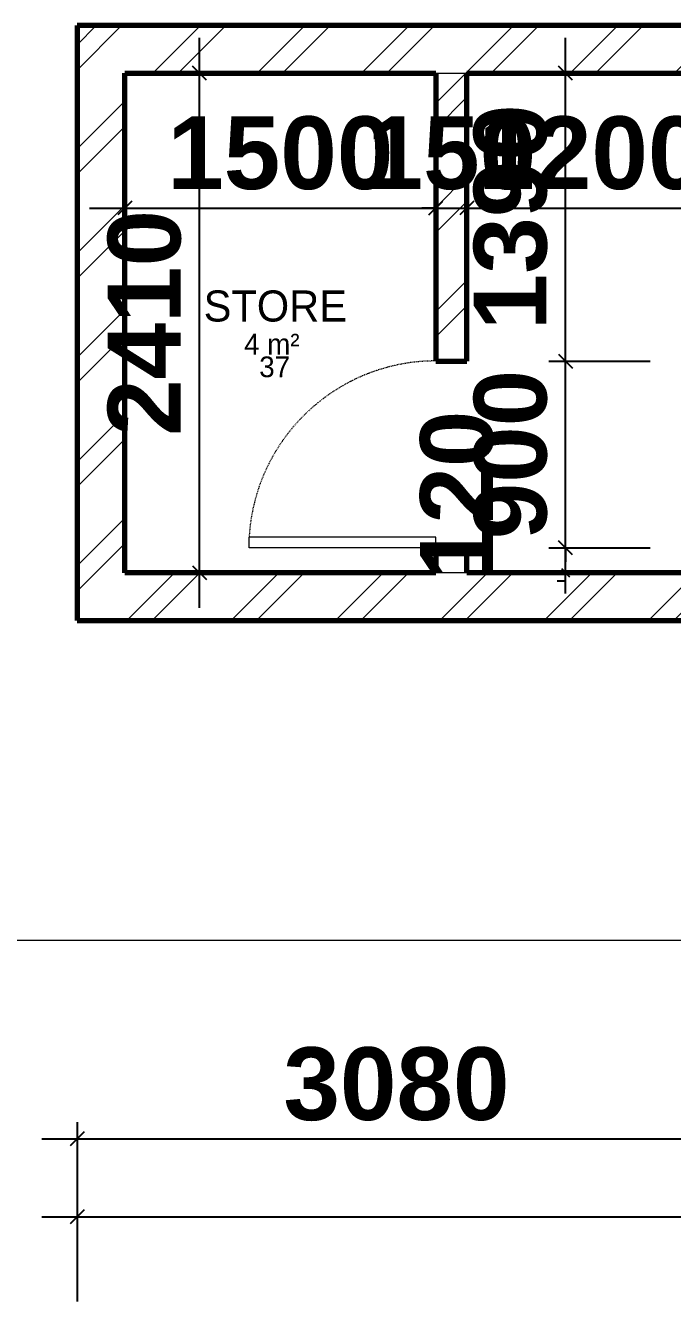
# Model space of a CAD drawing. Header units: inches. Extents: x 22 to 382261, y 22 to 371281.
# Drawn here: x 97856 to 100975, y 213466 to 219622 of the extents above; entities that cross this region are included whole.
import ezdxf

# ---------------------------------------------------------------- set-up
doc = ezdxf.new("R2010")
doc.units = ezdxf.units.IN
doc.header["$MEASUREMENT"] = 0
doc.linetypes.add('Dash', pattern=[6.35, 3.175, -3.175])
for name, color, linetype, lineweight in [('A-ANNO-DIMS', 211, 'Continuous', 9), ('A-AREA-IDEN', 2, 'Continuous', 9), ('A-DOOR', 31, 'Continuous', 9), ('A-DOOR-HDLN', 31, 'Dash', 9), ('A-FLOR', 192, 'Continuous', 9), ('A-WALL', 113, 'Continuous', 9), ('A-WALL-PATT', 111, 'Continuous', 9)]:
    doc.layers.add(name, color=color, linetype=linetype, lineweight=lineweight)
doc.styles.add('Arial_B', font='arialbd.ttf', dxfattribs={"height": 350.793651})
doc.styles.add('Century Gothic', font='GOTHIC.TTF', dxfattribs={"height": 255})
doc.styles.add('Gill Sans MT', font='GIL_____.TTF', dxfattribs={"height": 262.5})
doc.dimstyles.new('2', dxfattribs={"dimscale": 304.8, "dimtxt": 346.888196, "dimasz": 0.221354, "dimexe": 1.338583, "dimexo": 0.0625, "dimgap": 0.278871, "dimtad": 1, "dimdec": 0, "dimzin": 0, "dimdsep": 46, "dimtxsty": 'Arial_B', "dimblk1": 'OBLIQUE', "dimblk2": 'OBLIQUE', "dimsah": 1, "dimcen": 0.09, "dimdle": 0.557743, "dimazin": 0, "dimtfac": 1, "dimtdec": 4, "dimtix": 1, "dimtmove": 0, "dimatfit": 3, "dimfxl": 0.557743, "dimfxlon": 1, "dimtvp": 1, "dimtolj": 1, "dimtzin": 0, "dimarcsym": 2})
doc.dimstyles.new('2_1', dxfattribs={"dimscale": 304.8, "dimtxt": 204.05188, "dimasz": 0.130208, "dimexe": 0.787402, "dimexo": 0.0625, "dimgap": 0.164042, "dimtad": 1, "dimdec": 0, "dimzin": 0, "dimdsep": 46, "dimtxsty": 'Arial_B', "dimblk1": 'OBLIQUE', "dimblk2": 'OBLIQUE', "dimsah": 1, "dimcen": 0.09, "dimdle": 0.328084, "dimazin": 0, "dimtfac": 1, "dimtdec": 4, "dimtix": 1, "dimtmove": 1, "dimatfit": 3, "dimfxl": 0.328084, "dimfxlon": 1, "dimtvp": 1, "dimtolj": 1, "dimtzin": 0, "dimarcsym": 2})
pattern_1 = [(45, (128413.5, 212624.16), (-251.447, 251.447), []), (45, (128413.5, 213005.16), (-251.447, 251.447), [])]

# ---------------------------------------------------------------- blocks, each defined once
blk = doc.blocks.new('M_Single-Flush - 900 by 2100-837831-01-GROUND FLOOR DIM- PART A')
at = {"layer": 'A-DOOR', "lineweight": 18}
for p, q in [((450, -75), (399, -75)), ((399, -75), (399, -975.2)), ((450, -75), (450, -975.2)), ((450, -975.2), (399, -975.2))]:
    blk.add_line(p, q, dxfattribs=at)
at = {"layer": 'A-DOOR-HDLN'}
blk.add_arc((450, -75), 901.7, 180, 266.7576, dxfattribs=at)
blk = doc.blocks.new('_Oblique')
at = {"color": 0, "linetype": 'ByBlock', "lineweight": -2}
blk.add_line((-0.5, -0.5), (0.5, 0.5), dxfattribs=at)
blk = doc.blocks.new('*D4423')
at = {"layer": 'A-ANNO-DIMS', "color": 0, "lineweight": -2, "transparency": 16777216}
for p, q in [((98334.7, 218822.9), (98334.7, 218333.9)), ((99834.7, 218822.9), (99834.7, 218333.9)), ((98164.7, 218741.9), (100004.7, 218741.9))]:
    blk.add_line(p, q, dxfattribs=at)
at = {"layer": 'Defpoints', "color": 0, "transparency": 16777216}
for p in [(98334.7, 218841.9), (99834.7, 218841.9), (99834.7, 218741.9)]:
    blk.add_point(p, dxfattribs=at)
at = {"layer": 'A-ANNO-DIMS', "color": 0, "lineweight": -2, "transparency": 16777216, "xscale": 67.46874999999999, "yscale": 67.46874999999999, "zscale": 67.46874999999999, "rotation": 180}
blk.add_blockref('_Oblique', (98334.7, 218741.9), dxfattribs=at)
at = {"layer": 'A-ANNO-DIMS', "color": 0, "lineweight": -2, "transparency": 16777216, "xscale": 67.46874999999999, "yscale": 67.46874999999999, "zscale": 67.46874999999999}
blk.add_blockref('_Oblique', (99834.7, 218741.9), dxfattribs=at)
at = {"layer": 'A-ANNO-DIMS', "color": 0, "transparency": 16777216, "insert": (99084.7, 219006), "char_height": 350.79, "width": 746.247, "attachment_point": 5, "style": 'Arial_B'}
blk.add_mtext('\\A1;1500', dxfattribs=at)
blk = doc.blocks.new('*D4424')
at = {"layer": 'A-ANNO-DIMS', "color": 0, "lineweight": -2, "transparency": 16777216}
for p, q in [((99834.7, 218822.9), (99834.7, 218333.9)), ((99984.7, 218822.9), (99984.7, 218333.9)), ((99834.7, 218741.9), (99767.2, 218741.9)), ((99834.7, 218741.9), (99984.7, 218741.9)), ((99984.7, 218741.9), (100052.2, 218741.9))]:
    blk.add_line(p, q, dxfattribs=at)
at = {"layer": 'Defpoints', "color": 0, "transparency": 16777216}
for p in [(99834.7, 218841.9), (99984.7, 218841.9), (99984.7, 218741.9)]:
    blk.add_point(p, dxfattribs=at)
at = {"layer": 'A-ANNO-DIMS', "color": 0, "lineweight": -2, "transparency": 16777216, "xscale": 67.46874999999999, "yscale": 67.46874999999999, "zscale": 67.46874999999999}
blk.add_blockref('_Oblique', (99834.7, 218741.9), dxfattribs=at)
at = {"layer": 'A-ANNO-DIMS', "color": 0, "lineweight": -2, "transparency": 16777216, "xscale": 67.46874999999999, "yscale": 67.46874999999999, "zscale": 67.46874999999999, "rotation": 180}
blk.add_blockref('_Oblique', (99984.7, 218741.9), dxfattribs=at)
at = {"layer": 'A-ANNO-DIMS', "color": 0, "transparency": 16777216, "insert": (99909.7, 219006), "char_height": 350.79, "width": 559.685, "attachment_point": 5, "style": 'Arial_B'}
blk.add_mtext('\\A1;150', dxfattribs=at)
blk = doc.blocks.new('*D4425')
at = {"layer": 'A-ANNO-DIMS', "color": 0, "lineweight": -2, "transparency": 16777216}
for p, q in [((99984.7, 218822.9), (99984.7, 218333.9)), ((101184.7, 218822.9), (101184.7, 218333.9)), ((99814.7, 218741.9), (101354.7, 218741.9))]:
    blk.add_line(p, q, dxfattribs=at)
at = {"layer": 'Defpoints', "color": 0, "transparency": 16777216}
for p in [(99984.7, 218841.9), (101184.7, 218841.9), (101184.7, 218741.9)]:
    blk.add_point(p, dxfattribs=at)
at = {"layer": 'A-ANNO-DIMS', "color": 0, "lineweight": -2, "transparency": 16777216, "xscale": 67.46874999999999, "yscale": 67.46874999999999, "zscale": 67.46874999999999, "rotation": 180}
blk.add_blockref('_Oblique', (99984.7, 218741.9), dxfattribs=at)
at = {"layer": 'A-ANNO-DIMS', "color": 0, "lineweight": -2, "transparency": 16777216, "xscale": 67.46874999999999, "yscale": 67.46874999999999, "zscale": 67.46874999999999}
blk.add_blockref('_Oblique', (101184.7, 218741.9), dxfattribs=at)
at = {"layer": 'A-ANNO-DIMS', "color": 0, "transparency": 16777216, "insert": (100584.7, 219006), "char_height": 350.79, "width": 746.247, "attachment_point": 5, "style": 'Arial_B'}
blk.add_mtext('\\A1;1200', dxfattribs=at)
blk = doc.blocks.new('*D4433')
at = {"layer": 'A-ANNO-DIMS', "color": 0, "lineweight": -2, "transparency": 16777216}
for p, q in [((100459.7, 216882.4), (100459.7, 217202.4)), ((100378.8, 217102.4), (100699.7, 217102.4)), ((100378.8, 216982.4), (100699.7, 216982.4)), ((100459.7, 216942.7), (100459.7, 216982.4)), ((100420, 216942.7), (100459.7, 216942.7))]:
    blk.add_line(p, q, dxfattribs=at)
at = {"layer": 'Defpoints', "color": 0, "transparency": 16777216}
for p in [(100359.7, 217102.4), (100459.7, 217102.4), (100359.7, 216982.4)]:
    blk.add_point(p, dxfattribs=at)
at = {"layer": 'A-ANNO-DIMS', "color": 0, "lineweight": -2, "transparency": 16777216, "xscale": 39.68749999999999, "yscale": 39.68749999999999, "zscale": 39.68749999999999}
for p, rotation in [((100459.7, 217102.4), 90), ((100459.7, 216982.4), 270)]:
    blk.add_blockref('_Oblique', p, dxfattribs=dict(at, rotation=rotation))
at = {"layer": 'A-ANNO-DIMS', "color": 0, "transparency": 16777216, "insert": (99758.8, 216946.7), "char_height": 350.79, "width": 559.685, "attachment_point": 1, "rotation": 90, "line_spacing_factor": 0.941778, "style": 'Arial_B'}
blk.add_mtext('\\A1;120', dxfattribs=at)
blk = doc.blocks.new('*D4434')
at = {"layer": 'A-ANNO-DIMS', "color": 0, "lineweight": -2, "transparency": 16777216}
for p, q in [((100459.7, 218002.4), (100459.7, 218069.8)), ((100378.8, 218002.4), (100867.7, 218002.4)), ((100459.7, 217102.4), (100459.7, 218002.4)), ((100378.8, 217102.4), (100867.7, 217102.4)), ((100459.7, 217102.4), (100459.7, 217034.9))]:
    blk.add_line(p, q, dxfattribs=at)
at = {"layer": 'Defpoints', "color": 0, "transparency": 16777216}
for p in [(100359.7, 218002.4), (100459.7, 218002.4), (100359.7, 217102.4)]:
    blk.add_point(p, dxfattribs=at)
at = {"layer": 'A-ANNO-DIMS', "color": 0, "lineweight": -2, "transparency": 16777216, "xscale": 67.46874999999999, "yscale": 67.46874999999999, "zscale": 67.46874999999999}
for p, rotation in [((100459.7, 218002.4), 270), ((100459.7, 217102.4), 90)]:
    blk.add_blockref('_Oblique', p, dxfattribs=dict(at, rotation=rotation))
at = {"layer": 'A-ANNO-DIMS', "color": 0, "transparency": 16777216, "insert": (100195.5, 217552.4), "char_height": 350.79, "width": 559.685, "attachment_point": 5, "rotation": 90, "style": 'Arial_B'}
blk.add_mtext('\\A1;900', dxfattribs=at)
blk = doc.blocks.new('*D4435')
at = {"layer": 'A-ANNO-DIMS', "color": 0, "lineweight": -2, "transparency": 16777216}
for p, q in [((100459.7, 217832.4), (100459.7, 219562.4)), ((100378.8, 219392.4), (100867.7, 219392.4)), ((100378.8, 218002.4), (100867.7, 218002.4))]:
    blk.add_line(p, q, dxfattribs=at)
at = {"layer": 'Defpoints', "color": 0, "transparency": 16777216}
for p in [(100359.7, 219392.4), (100459.7, 219392.4), (100359.7, 218002.4)]:
    blk.add_point(p, dxfattribs=at)
at = {"layer": 'A-ANNO-DIMS', "color": 0, "lineweight": -2, "transparency": 16777216, "xscale": 67.46874999999999, "yscale": 67.46874999999999, "zscale": 67.46874999999999}
for p, rotation in [((100459.7, 219392.4), 90), ((100459.7, 218002.4), 270)]:
    blk.add_blockref('_Oblique', p, dxfattribs=dict(at, rotation=rotation))
at = {"layer": 'A-ANNO-DIMS', "color": 0, "transparency": 16777216, "insert": (100195.5, 218697.4), "char_height": 350.79, "width": 746.247, "attachment_point": 5, "rotation": 90, "style": 'Arial_B'}
blk.add_mtext('\\A1;1390', dxfattribs=at)
blk = doc.blocks.new('*D4436')
at = {"layer": 'A-ANNO-DIMS', "color": 0, "lineweight": -2, "transparency": 16777216}
for p, q in [((98694.7, 216812.4), (98694.7, 219562.4)), ((98613.8, 219392.4), (99102.7, 219392.4)), ((98613.8, 216982.4), (99102.7, 216982.4))]:
    blk.add_line(p, q, dxfattribs=at)
at = {"layer": 'Defpoints', "color": 0, "transparency": 16777216}
for p in [(98594.7, 219392.4), (98694.7, 219392.4), (98594.7, 216982.4)]:
    blk.add_point(p, dxfattribs=at)
at = {"layer": 'A-ANNO-DIMS', "color": 0, "lineweight": -2, "transparency": 16777216, "xscale": 67.46874999999999, "yscale": 67.46874999999999, "zscale": 67.46874999999999}
for p, rotation in [((98694.7, 219392.4), 90), ((98694.7, 216982.4), 270)]:
    blk.add_blockref('_Oblique', p, dxfattribs=dict(at, rotation=rotation))
at = {"layer": 'A-ANNO-DIMS', "color": 0, "transparency": 16777216, "insert": (98430.6, 218187.4), "char_height": 350.79, "width": 746.247, "attachment_point": 5, "rotation": 90, "style": 'Arial_B'}
blk.add_mtext('\\A1;2410', dxfattribs=at)
blk = doc.blocks.new('*D4441')
at = {"layer": 'A-ANNO-DIMS', "color": 0, "lineweight": -2, "transparency": 16777216}
for p, q in [((98104.7, 214330.9), (98104.7, 213842)), ((101184.7, 214330.9), (101184.7, 213842)), ((97934.7, 214250), (101354.7, 214250))]:
    blk.add_line(p, q, dxfattribs=at)
at = {"layer": 'Defpoints', "color": 0, "transparency": 16777216}
for p in [(98104.7, 214350), (101184.7, 214350), (101184.7, 214250)]:
    blk.add_point(p, dxfattribs=at)
at = {"layer": 'A-ANNO-DIMS', "color": 0, "lineweight": -2, "transparency": 16777216, "xscale": 67.46874999999999, "yscale": 67.46874999999999, "zscale": 67.46874999999999, "rotation": 180}
blk.add_blockref('_Oblique', (98104.7, 214250), dxfattribs=at)
at = {"layer": 'A-ANNO-DIMS', "color": 0, "lineweight": -2, "transparency": 16777216, "xscale": 67.46874999999999, "yscale": 67.46874999999999, "zscale": 67.46874999999999}
blk.add_blockref('_Oblique', (101184.7, 214250), dxfattribs=at)
at = {"layer": 'A-ANNO-DIMS', "color": 0, "transparency": 16777216, "insert": (99644.7, 214514.2), "char_height": 350.79, "width": 746.247, "attachment_point": 5, "style": 'Arial_B'}
blk.add_mtext('\\A1;3080', dxfattribs=at)
blk = doc.blocks.new('*D4454')
at = {"layer": 'A-ANNO-DIMS', "color": 0, "lineweight": -2, "transparency": 16777216}
for p, q in [((98104.7, 213955), (98104.7, 213466)), ((115444.7, 213955), (115444.7, 213466)), ((97934.7, 213874), (115614.7, 213874))]:
    blk.add_line(p, q, dxfattribs=at)
at = {"layer": 'Defpoints', "color": 0, "transparency": 16777216}
for p in [(98104.7, 213974), (115444.7, 213974), (115444.7, 213874)]:
    blk.add_point(p, dxfattribs=at)
at = {"layer": 'A-ANNO-DIMS', "color": 0, "lineweight": -2, "transparency": 16777216, "xscale": 67.46874999999999, "yscale": 67.46874999999999, "zscale": 67.46874999999999, "rotation": 180}
blk.add_blockref('_Oblique', (98104.7, 213874), dxfattribs=at)
at = {"layer": 'A-ANNO-DIMS', "color": 0, "lineweight": -2, "transparency": 16777216, "xscale": 67.46874999999999, "yscale": 67.46874999999999, "zscale": 67.46874999999999}
blk.add_blockref('_Oblique', (115444.7, 213874), dxfattribs=at)
at = {"layer": 'A-ANNO-DIMS', "color": 0, "transparency": 16777216, "insert": (106774.7, 214138.1), "char_height": 350.79, "width": 932.809, "attachment_point": 5, "style": 'Arial_B'}
blk.add_mtext('\\A1;17340', dxfattribs=at)

msp = doc.modelspace()

# ---------------------------------------------------------------- hatches: boundary and pattern name
at = {"layer": 'A-WALL-PATT'}
h = msp.add_hatch(dxfattribs=at)
h.set_pattern_fill('FP_1', color=256, style=0, pattern_type=2)
h.set_pattern_definition(pattern_1)
h.paths.add_polyline_path([(99984.7, 219392.4), (106134.7, 219392.4), (106134.7, 219622.4), (98104.7, 219622.4), (98104.7, 219392.4), (99834.7, 219392.4)])
h = msp.add_hatch(dxfattribs=at)
h.set_pattern_fill('FP_1', color=256, style=0, pattern_type=2)
h.set_pattern_definition(pattern_1)
h.paths.add_polyline_path([(98334.7, 216752.4), (98334.7, 219392.4), (98104.7, 219392.4), (98104.7, 216752.4)])
h = msp.add_hatch(dxfattribs=at)
h.set_pattern_fill('FP_1', color=256, style=0, pattern_type=2)
h.set_pattern_definition(pattern_1)
h.paths.add_polyline_path([(99834.7, 216982.4), (99984.7, 216982.4), (99984.7, 217102.4), (99834.7, 217102.4)])
h.paths.add_polyline_path([(99834.7, 218002.4), (99984.7, 218002.4), (99984.7, 219392.4), (99834.7, 219392.4)])
h = msp.add_hatch(dxfattribs=at)
h.set_pattern_fill('FP_1', color=256, style=0, pattern_type=2)
h.set_pattern_definition(pattern_1)
h.paths.add_polyline_path([(101184.7, 216752.4), (101184.7, 216982.4), (98334.7, 216982.4), (98334.7, 216752.4), (101077.3, 216752.4)])

# ---------------------------------------------------------------- linework, layer by layer
at = {"layer": 'A-FLOR'}
msp.add_line((101184.7, 215206.9), (90079.3, 215206.9), dxfattribs=at)
at = {"layer": 'A-WALL', "lineweight": 70}
for p, q in [((106134.7, 219622.4), (98104.7, 219622.4)), ((98104.7, 219622.4), (98104.7, 216752.4)), ((98334.7, 219392.4), (99834.7, 219392.4)), ((98334.7, 216982.4), (98334.7, 219392.4)), ((99834.7, 219392.4), (99834.7, 218002.4)), ((99984.7, 219392.4), (101184.7, 219392.4)), ((99984.7, 218002.4), (99984.7, 219392.4)), ((99834.7, 218002.4), (99984.7, 218002.4)), ((99834.7, 217102.4), (99834.7, 216982.4)), ((99984.7, 217102.4), (99834.7, 217102.4)), ((99984.7, 216982.4), (99984.7, 217102.4)), ((99834.7, 216982.4), (98334.7, 216982.4)), ((101184.7, 216982.4), (99984.7, 216982.4)), ((98104.7, 216752.4), (101184.7, 216752.4))]:
    msp.add_line(p, q, dxfattribs=at)
at = {"layer": 'A-WALL'}
for p, q in [((99834.7, 219392.4), (99984.7, 219392.4)), ((99984.7, 216982.4), (99834.7, 216982.4))]:
    msp.add_line(p, q, dxfattribs=at)

# ---------------------------------------------------------------- block references
at = {"layer": 'A-DOOR-HDLN', "rotation": 270}
msp.add_blockref('M_Single-Flush - 900 by 2100-837831-01-GROUND FLOOR DIM- PART A', (99909.7, 217552.4), dxfattribs=at)

# ---------------------------------------------------------------- texts
at = {"layer": 'A-AREA-IDEN', "attachment_point": 1}
for s, insert, char_height, width, style in [('STORE', (98715.1, 218344.2), 150, 841.772, 'Gill Sans MT'), ('4 m²', (98910.1, 218135), 100, 368.776, 'Century Gothic'), ('37', (98983.1, 218025.6), 100, 192.405, 'Century Gothic')]:
    msp.add_mtext(s, dxfattribs=dict(at, insert=insert, char_height=char_height, width=width, style=style))

# ---------------------------------------------------------------- dimensions: what is measured, and where the dimension line sits
at = {"layer": 'A-ANNO-DIMS'}
for base, p1, p2, override, picture, middle in [((98694.7, 219392.4), (98594.7, 216982.4), (98594.7, 219392.4), {"dimpost": '<>', "dimfxl": 2410}, '*D4436', (98430.6, 218187.4)), ((100459.7, 219392.4), (100359.7, 218002.4), (100359.7, 219392.4), {"dimpost": '<>', "dimfxl": 1390}, '*D4435', (100195.5, 218697.4)), ((100459.7, 218002.4), (100359.7, 217102.4), (100359.7, 218002.4), {"dimpost": '<>', "dimfxl": 900}, '*D4434', (100195.5, 217552.4))]:
    dim = msp.add_linear_dim(base=base, p1=p1, p2=p2, angle=90, dimstyle='2', override=override, dxfattribs=at)
    dim.commit()
    dim.dimension.update_dxf_attribs({"geometry": picture, "text_midpoint": middle})
for base, p1, p2, override, picture, middle in [((99834.7, 218741.9), (98334.7, 218841.9), (99834.7, 218841.9), {"dimpost": '<>', "dimfxl": 1500}, '*D4423', (99084.7, 219006)), ((99984.7, 218741.9), (99834.7, 218841.9), (99984.7, 218841.9), {"dimpost": '<>', "dimfxl": 150}, '*D4424', (99909.7, 219006)), ((101184.7, 218741.9), (99984.7, 218841.9), (101184.7, 218841.9), {"dimpost": '<>', "dimfxl": 1200}, '*D4425', (100584.7, 219006)), ((101184.7, 214250), (98104.7, 214350), (101184.7, 214350), {"dimpost": '<>', "dimfxl": 3080}, '*D4441', (99644.7, 214514.2)), ((115444.7, 213874), (98104.7, 213974), (115444.7, 213974), {"dimpost": '<>', "dimfxl": 17340}, '*D4454', (106774.7, 214138.1))]:
    dim = msp.add_linear_dim(base=base, p1=p1, p2=p2, dimstyle='2', override=override, dxfattribs=at)
    dim.commit()
    dim.dimension.update_dxf_attribs({"geometry": picture, "text_midpoint": middle})
dim = msp.add_linear_dim(base=(100459.7, 217102.4), p1=(100359.7, 216982.4), p2=(100359.7, 217102.4), angle=90, dimstyle='2_1', override={"dimpost": '<>', "dimfxl": 120}, dxfattribs=at)
dim.commit()
dim.dimension.update_dxf_attribs({"geometry": '*D4433', "text_midpoint": (100158.1, 216975.9), "dimtype": 160, "text_rotation": 90})

doc.saveas('drawing.dxf')
